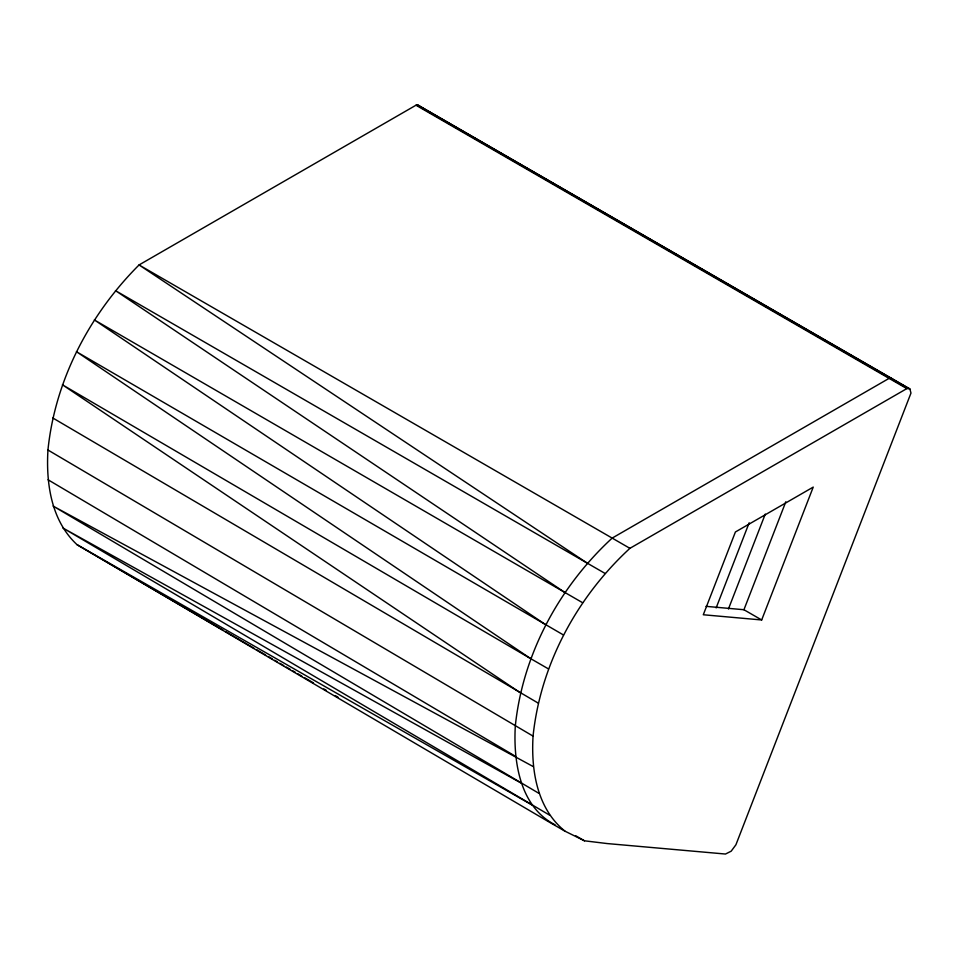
<?xml version="1.0" encoding="UTF-8"?>
<svg xmlns="http://www.w3.org/2000/svg" width="959" height="959" viewBox="0 0 959 959"><rect width="100%" height="100%" fill="white"/><g stroke="black" fill="none" stroke-linecap="round" stroke-linejoin="round"><path stroke-width="1.44" d="M47.95 450.023C55.059 380.028 89.595 314.384 139.055 264.948L415.966 105.226L417.644 104.963L909.851 388.886L910.978 393.07L735.913 844.783L731.178 851.184L725.484 854.037L607.167 843.56L584.463 840.803L565.019 831.201L547.277 820.964L77.032 544.676C51.235 520.713 45.948 483.54 47.95 450.023L533.06 736.116C531.01 770.149 536.896 808.569 565.019 831.201M891.474 378.278L889.077 378.373L612.166 538.095C559.337 586.752 522.799 654.074 515.319 725.867C513.209 761.626 519.922 806.831 555.057 824.8M533.06 736.116C540.54 664.311 577.078 597.001 629.907 548.332L906.818 388.611L909.216 388.527M716.145 607.91L749.171 522.775M728.432 609.001L765.258 514.096M705.98 606.34L743.932 609.732L785.817 501.773M761.674 619.97L813.232 487.1L735.409 531.981L703.295 614.755L761.674 619.97L743.932 609.732M533.3 766.613L53.069 506.064L538.886 793.321M521.145 783.083L62.862 527.977L549.615 815.162M531.873 804.913L77.032 544.676L223.003 630.135M417.644 104.963L910.367 389.438M416.829 104.999L907.682 388.383M415.966 105.226L906.818 388.611M629.907 548.332L139.055 264.948L587.316 563.185M605.057 573.434L115.476 290.637L564.875 592.47L582.616 602.72M548.476 668.914L530.735 658.677L76.432 351.689L563.484 634.99M52.805 417.98L538.191 703.091M575.592 835.685L584.463 840.803M564.875 592.47L94.342 319.922L545.743 624.753M225.593 631.645L254.015 648.224M256.604 649.722L265.643 654.997M268.232 656.507L272.104 658.773M274.694 660.271L277.271 661.782M279.86 663.292L283.732 665.546M286.321 667.056L290.193 669.322M292.783 670.821L295.36 672.331M297.949 673.841L301.821 676.095M304.411 677.605L313.461 682.88M323.794 688.91L326.384 690.42M335.422 695.695L338.012 697.193M530.735 658.677L62.419 384.787L520.449 692.854M48.046 479.764L515.558 756.363M892.11 378.649L892.997 379.908M419.011 105.502L419.898 106.761"/></g></svg>
